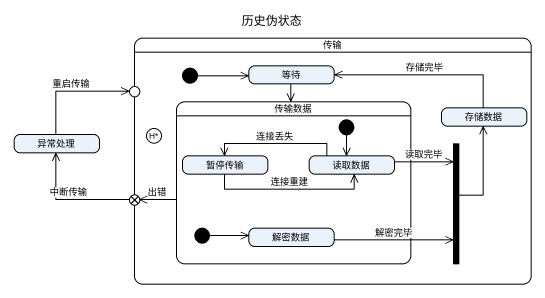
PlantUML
@startuml
title 历史伪状态
hide empty description
state 传输 {
  state 等待
  state 传输数据 {
    state initial2 <<start>>
    state 暂停传输
    state 读取数据
    state initial3 <<start>>
    state 解密数据
  }
  state 存储数据
  state deephistory1 <<history*>>
  state fork1 <<join>>
  [*] -right-> 等待
}
state entry1 <<choice>>
state 异常处理
state exit1 <<choice>>
等待 --> 传输数据
传输数据 -left-> exit1 : 出错
initial2 --> 读取数据
存储数据 -left-> 等待 : 存储完毕
异常处理 -up-> entry1 : 重启传输
暂停传输 -right-> 读取数据 : 连接重建
读取数据 -left-> 暂停传输 : 连接丢失
读取数据 -right-> fork1 : 读取完毕
fork1 -up-> 存储数据
exit1 -up-> 异常处理 : 中断传输
initial3 -right-> 解密数据
解密数据 -right-> fork1 : 解密完毕
@enduml
